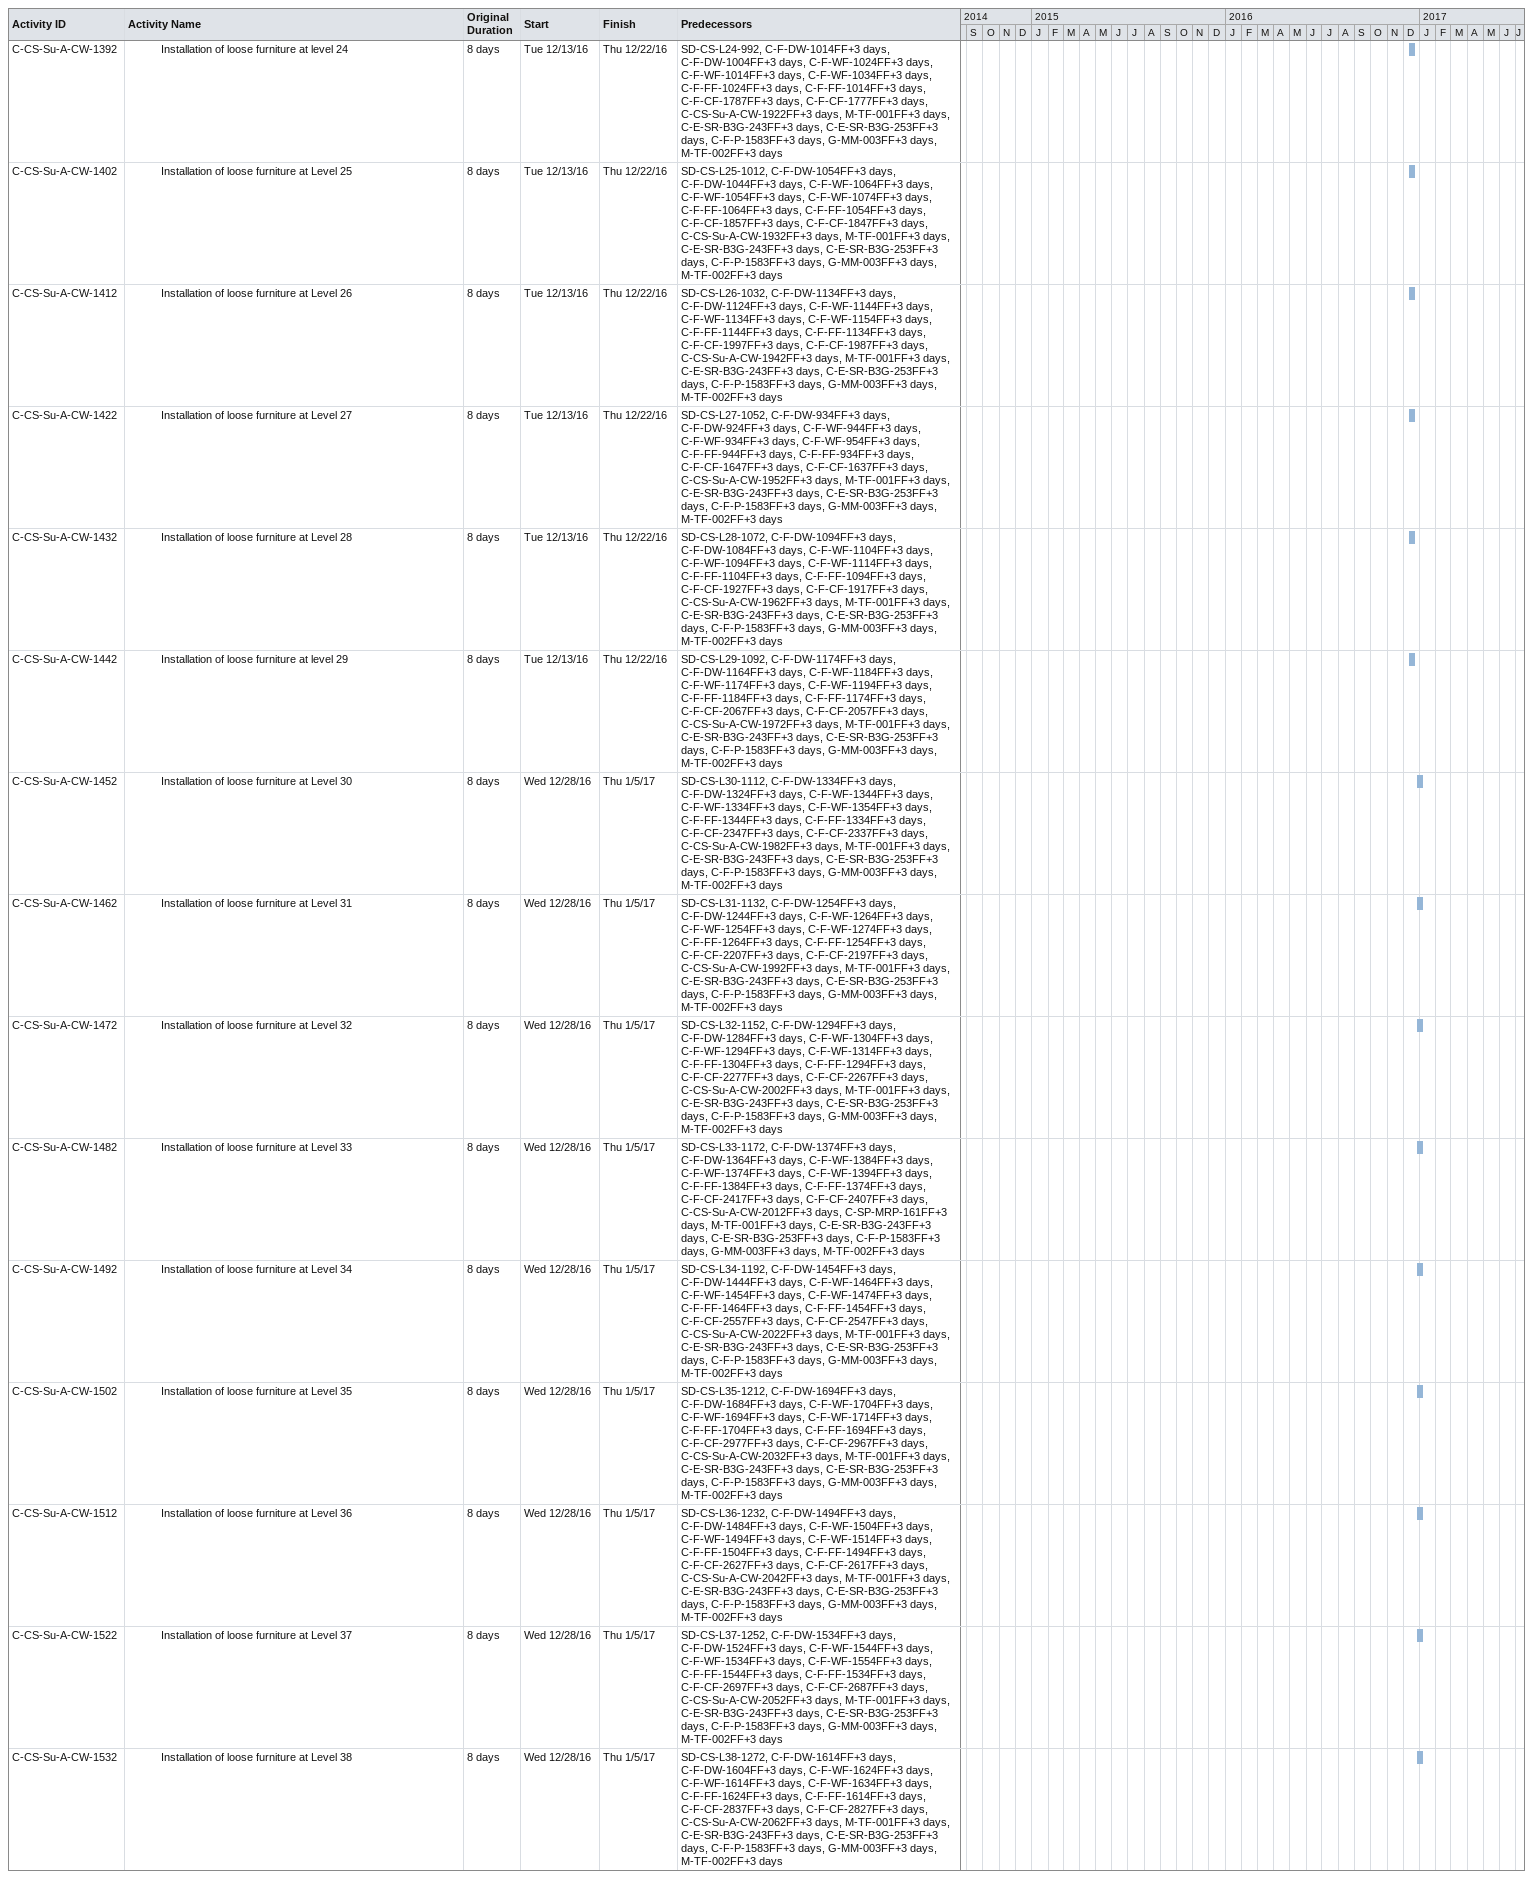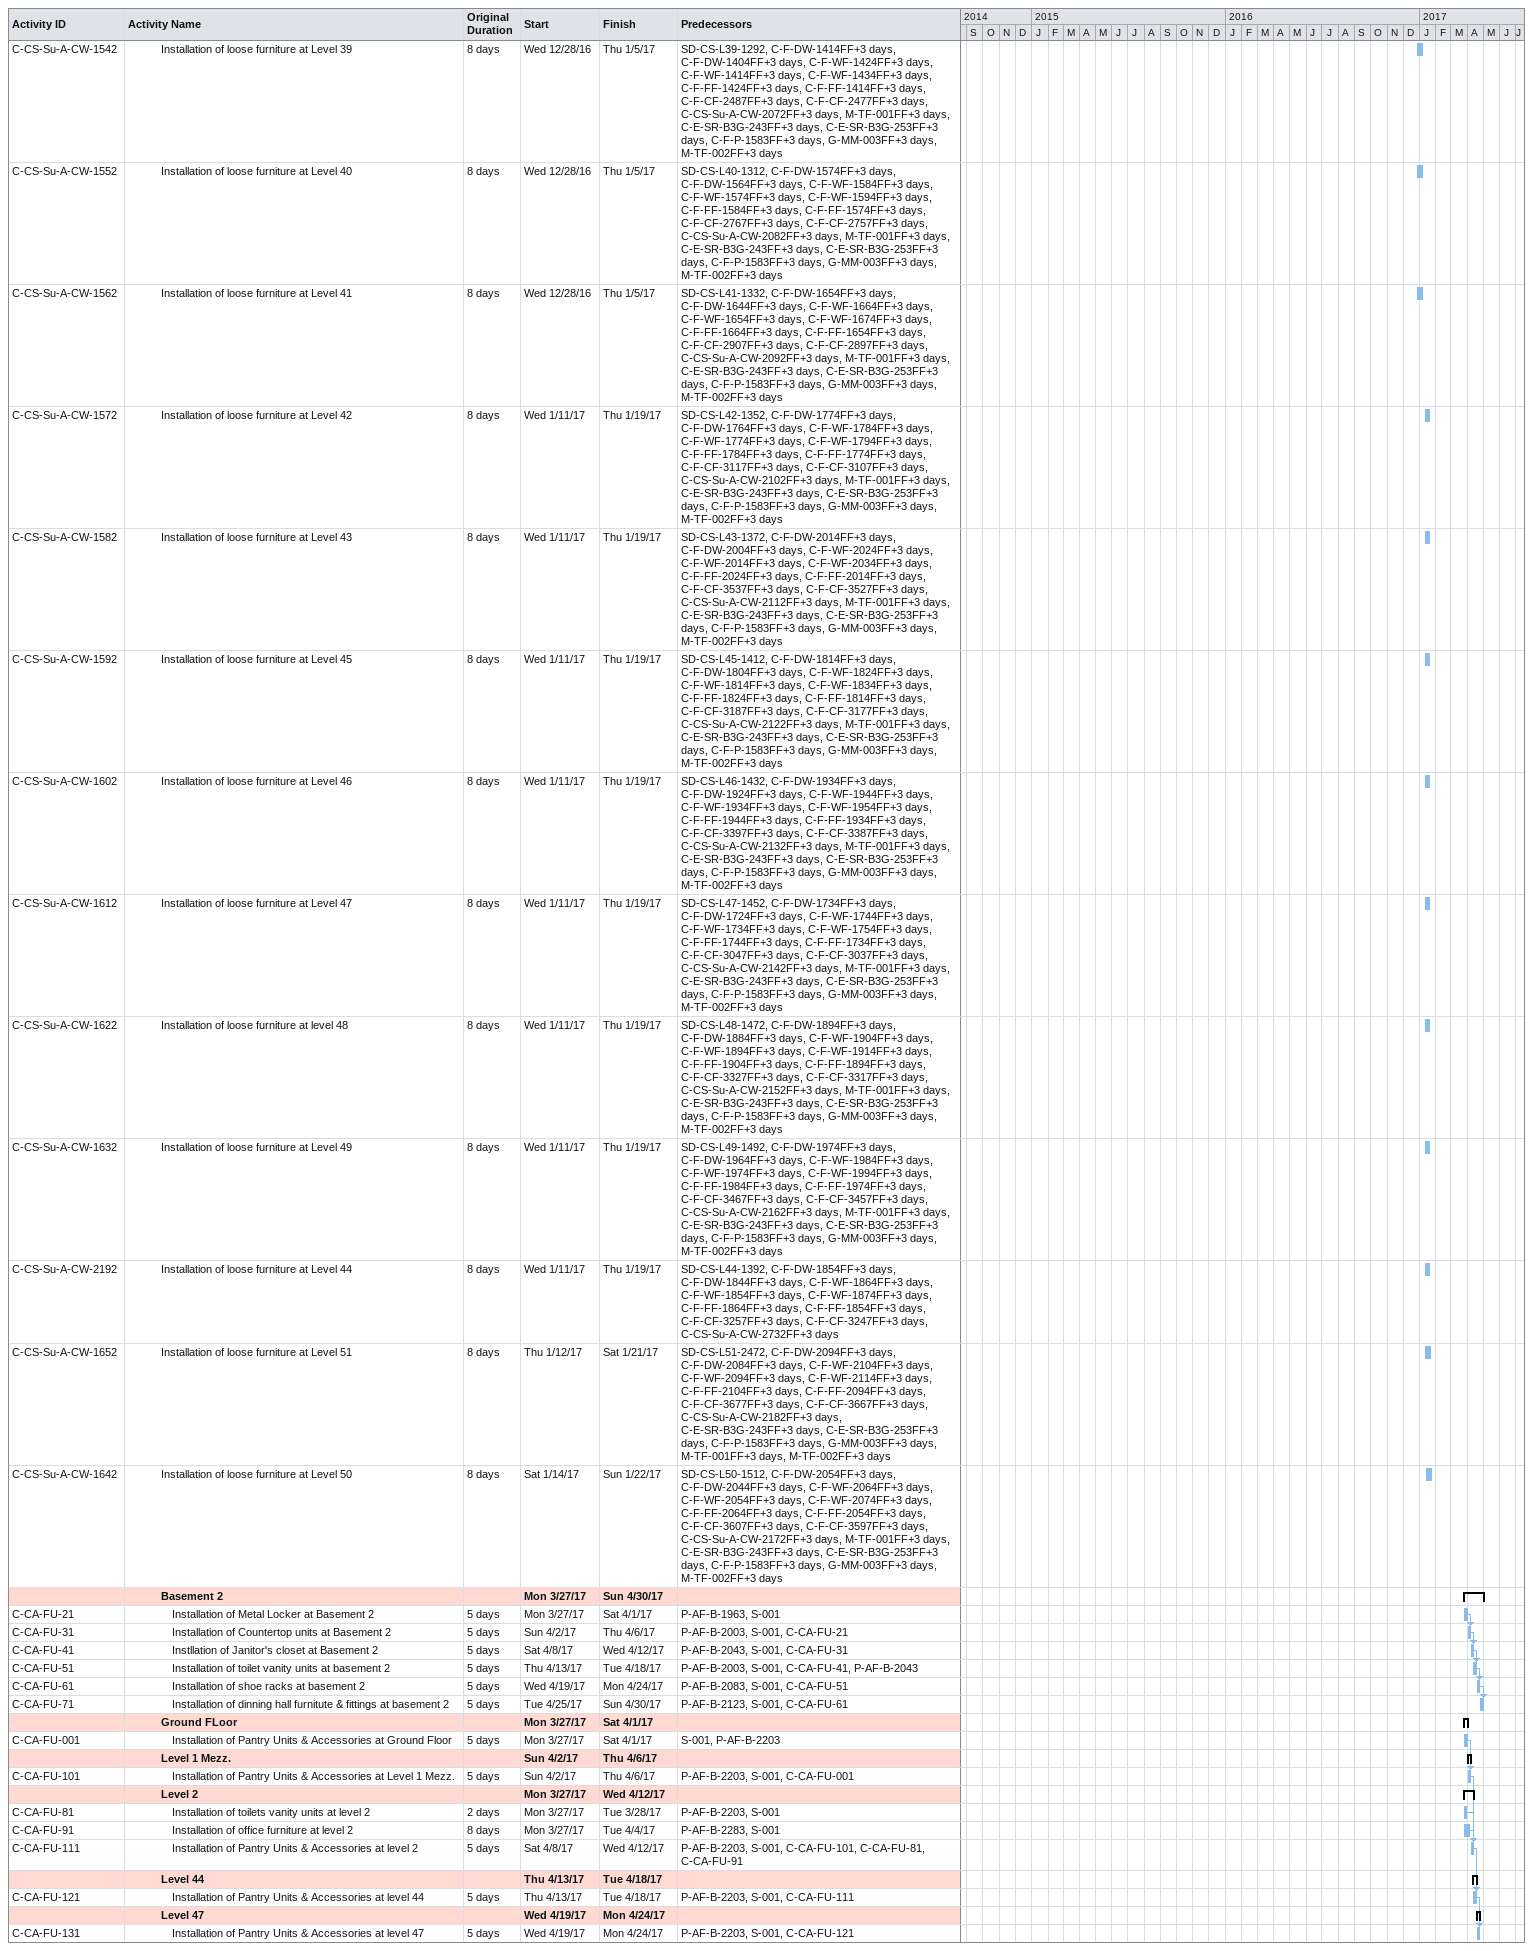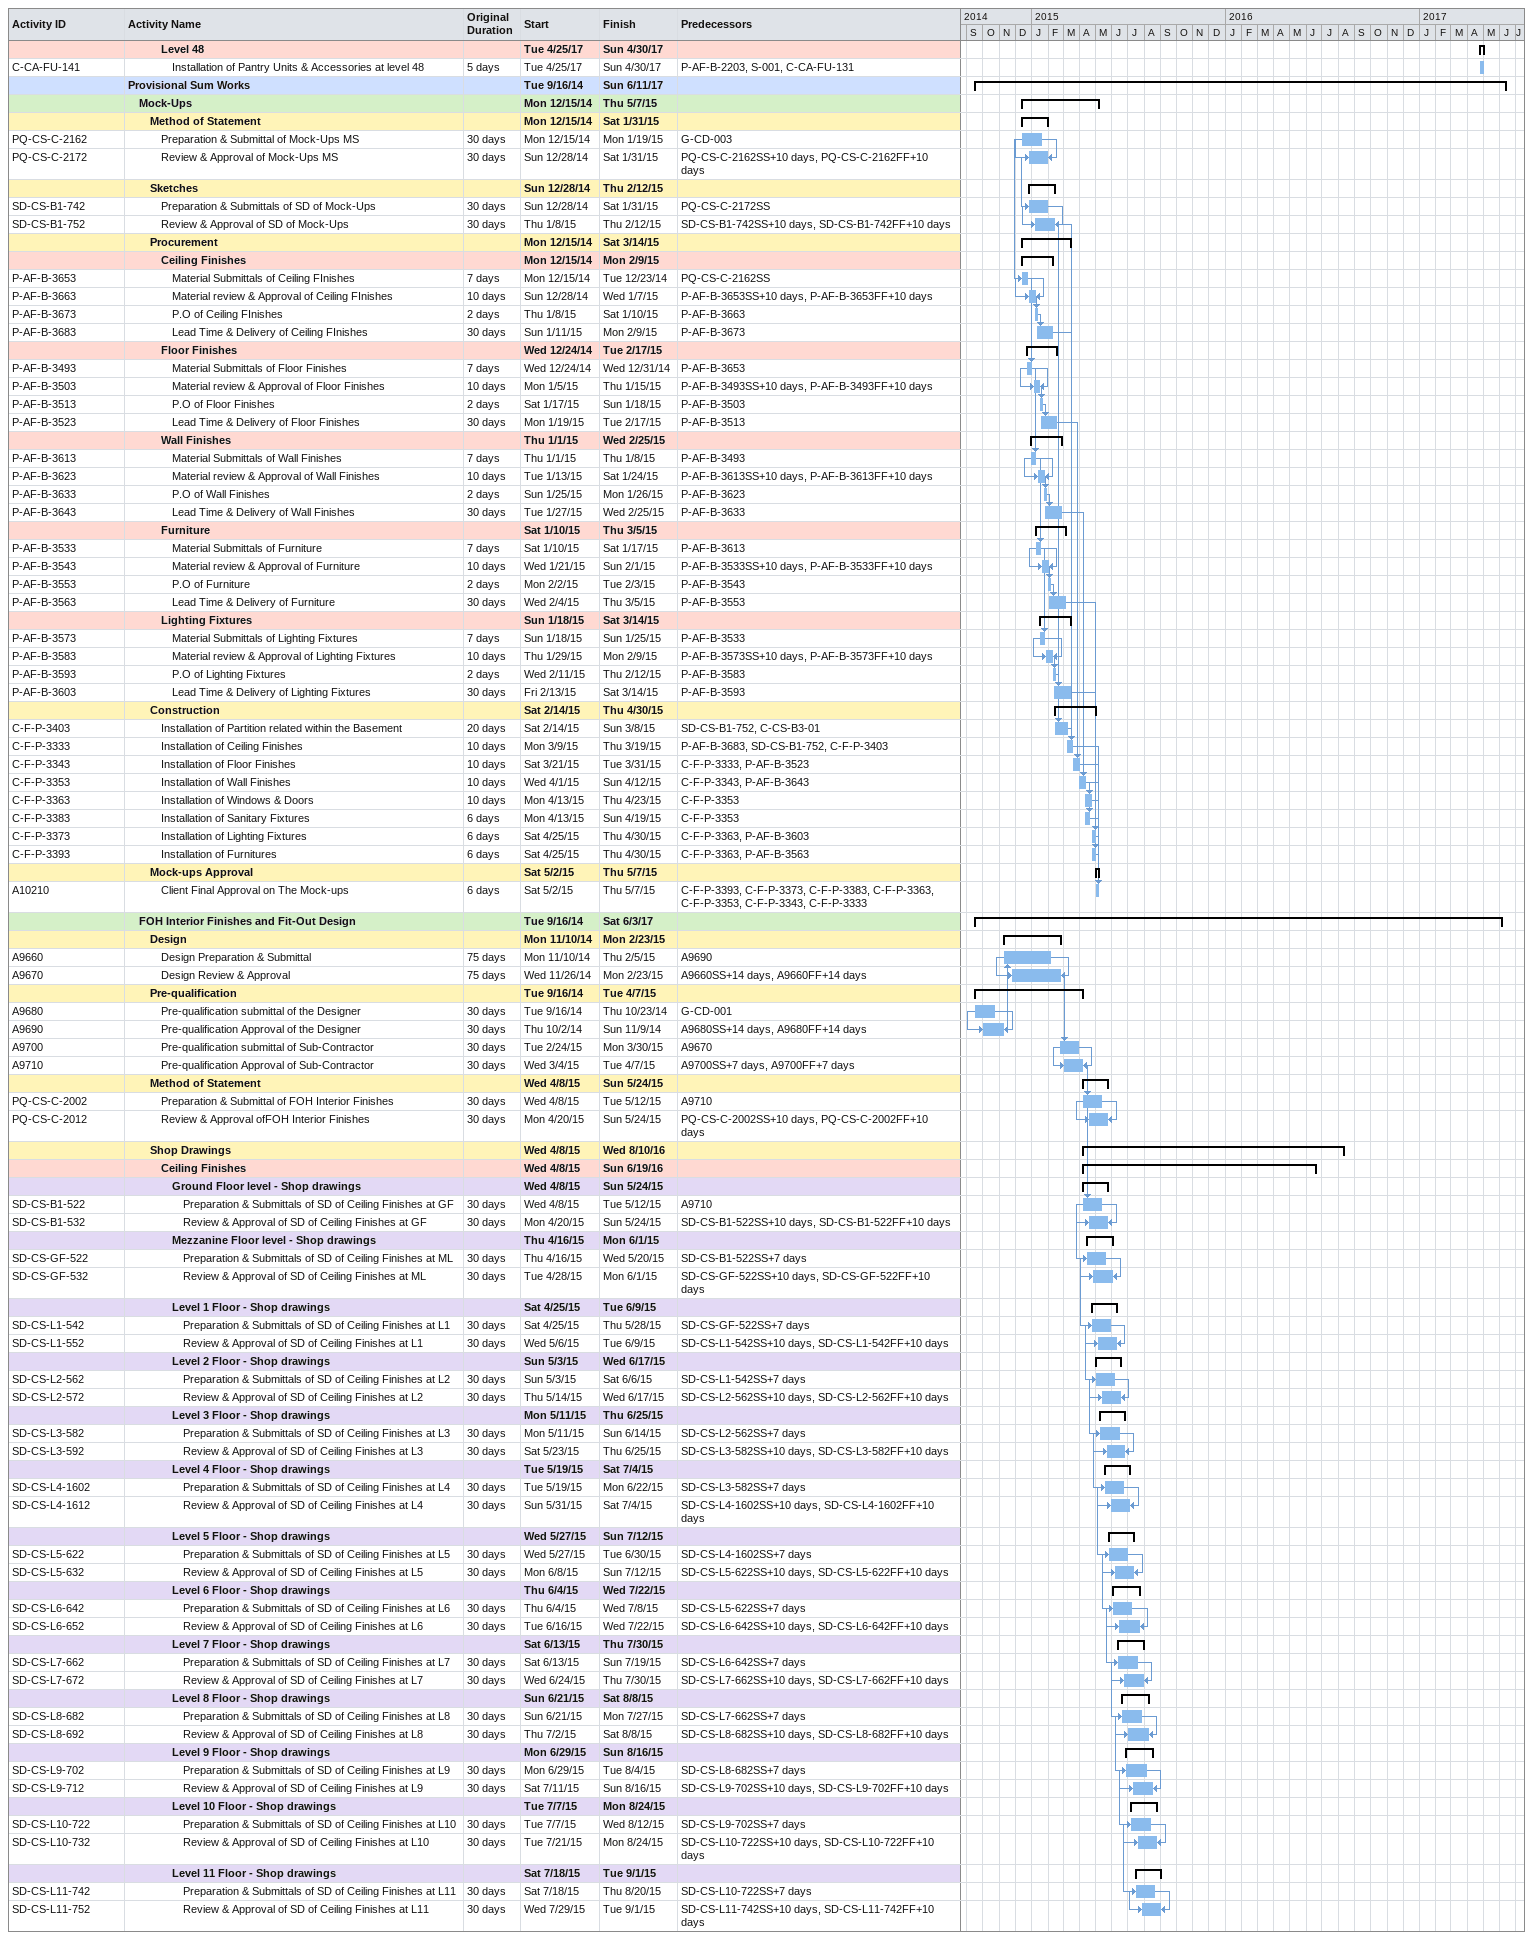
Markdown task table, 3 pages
| ID | Level | Task | Original duration | Start | Finish | Predecessors |
|---|---|---|---|---|---|---|
| C-CS-Su-A-CW-1392 | 4 | Installation of loose furniture at level 24 | 8d | 2016-12-13 | 2016-12-22 | SD-CS-L24-992, C-F-DW-1014FF+3d, C-F-DW-1004FF+3d, C-F-WF-1024FF+3d, C-F-WF-1014FF+3d, C-F-WF-1034FF+3d, C-F-FF-1024FF+3d, C-F-FF-1014FF+3d, C-F-CF-1787FF+3d, C-F-CF-1777FF+3d, C-CS-Su-A-CW-1922FF+3d, M-TF-001FF+3d, C-E-SR-B3G-243FF+3d, C-E-SR-B3G-253FF+3d, C-F-P-1583FF+3d, G-MM-003FF+3d, M-TF-002FF+3d |
| C-CS-Su-A-CW-1402 | 4 | Installation of loose furniture at Level 25 | 8d | 2016-12-13 | 2016-12-22 | SD-CS-L25-1012, C-F-DW-1054FF+3d, C-F-DW-1044FF+3d, C-F-WF-1064FF+3d, C-F-WF-1054FF+3d, C-F-WF-1074FF+3d, C-F-FF-1064FF+3d, C-F-FF-1054FF+3d, C-F-CF-1857FF+3d, C-F-CF-1847FF+3d, C-CS-Su-A-CW-1932FF+3d, M-TF-001FF+3d, C-E-SR-B3G-243FF+3d, C-E-SR-B3G-253FF+3d, C-F-P-1583FF+3d, G-MM-003FF+3d, M-TF-002FF+3d |
| C-CS-Su-A-CW-1412 | 4 | Installation of loose furniture at Level 26 | 8d | 2016-12-13 | 2016-12-22 | SD-CS-L26-1032, C-F-DW-1134FF+3d, C-F-DW-1124FF+3d, C-F-WF-1144FF+3d, C-F-WF-1134FF+3d, C-F-WF-1154FF+3d, C-F-FF-1144FF+3d, C-F-FF-1134FF+3d, C-F-CF-1997FF+3d, C-F-CF-1987FF+3d, C-CS-Su-A-CW-1942FF+3d, M-TF-001FF+3d, C-E-SR-B3G-243FF+3d, C-E-SR-B3G-253FF+3d, C-F-P-1583FF+3d, G-MM-003FF+3d, M-TF-002FF+3d |
| C-CS-Su-A-CW-1422 | 4 | Installation of loose furniture at Level 27 | 8d | 2016-12-13 | 2016-12-22 | SD-CS-L27-1052, C-F-DW-934FF+3d, C-F-DW-924FF+3d, C-F-WF-944FF+3d, C-F-WF-934FF+3d, C-F-WF-954FF+3d, C-F-FF-944FF+3d, C-F-FF-934FF+3d, C-F-CF-1647FF+3d, C-F-CF-1637FF+3d, C-CS-Su-A-CW-1952FF+3d, M-TF-001FF+3d, C-E-SR-B3G-243FF+3d, C-E-SR-B3G-253FF+3d, C-F-P-1583FF+3d, G-MM-003FF+3d, M-TF-002FF+3d |
| C-CS-Su-A-CW-1432 | 4 | Installation of loose furniture at Level 28 | 8d | 2016-12-13 | 2016-12-22 | SD-CS-L28-1072, C-F-DW-1094FF+3d, C-F-DW-1084FF+3d, C-F-WF-1104FF+3d, C-F-WF-1094FF+3d, C-F-WF-1114FF+3d, C-F-FF-1104FF+3d, C-F-FF-1094FF+3d, C-F-CF-1927FF+3d, C-F-CF-1917FF+3d, C-CS-Su-A-CW-1962FF+3d, M-TF-001FF+3d, C-E-SR-B3G-243FF+3d, C-E-SR-B3G-253FF+3d, C-F-P-1583FF+3d, G-MM-003FF+3d, M-TF-002FF+3d |
| C-CS-Su-A-CW-1442 | 4 | Installation of loose furniture at level 29 | 8d | 2016-12-13 | 2016-12-22 | SD-CS-L29-1092, C-F-DW-1174FF+3d, C-F-DW-1164FF+3d, C-F-WF-1184FF+3d, C-F-WF-1174FF+3d, C-F-WF-1194FF+3d, C-F-FF-1184FF+3d, C-F-FF-1174FF+3d, C-F-CF-2067FF+3d, C-F-CF-2057FF+3d, C-CS-Su-A-CW-1972FF+3d, M-TF-001FF+3d, C-E-SR-B3G-243FF+3d, C-E-SR-B3G-253FF+3d, C-F-P-1583FF+3d, G-MM-003FF+3d, M-TF-002FF+3d |
| C-CS-Su-A-CW-1452 | 4 | Installation of loose furniture at Level 30 | 8d | 2016-12-28 | 2017-01-05 | SD-CS-L30-1112, C-F-DW-1334FF+3d, C-F-DW-1324FF+3d, C-F-WF-1344FF+3d, C-F-WF-1334FF+3d, C-F-WF-1354FF+3d, C-F-FF-1344FF+3d, C-F-FF-1334FF+3d, C-F-CF-2347FF+3d, C-F-CF-2337FF+3d, C-CS-Su-A-CW-1982FF+3d, M-TF-001FF+3d, C-E-SR-B3G-243FF+3d, C-E-SR-B3G-253FF+3d, C-F-P-1583FF+3d, G-MM-003FF+3d, M-TF-002FF+3d |
| C-CS-Su-A-CW-1462 | 4 | Installation of loose furniture at Level 31 | 8d | 2016-12-28 | 2017-01-05 | SD-CS-L31-1132, C-F-DW-1254FF+3d, C-F-DW-1244FF+3d, C-F-WF-1264FF+3d, C-F-WF-1254FF+3d, C-F-WF-1274FF+3d, C-F-FF-1264FF+3d, C-F-FF-1254FF+3d, C-F-CF-2207FF+3d, C-F-CF-2197FF+3d, C-CS-Su-A-CW-1992FF+3d, M-TF-001FF+3d, C-E-SR-B3G-243FF+3d, C-E-SR-B3G-253FF+3d, C-F-P-1583FF+3d, G-MM-003FF+3d, M-TF-002FF+3d |
| C-CS-Su-A-CW-1472 | 4 | Installation of loose furniture at Level 32 | 8d | 2016-12-28 | 2017-01-05 | SD-CS-L32-1152, C-F-DW-1294FF+3d, C-F-DW-1284FF+3d, C-F-WF-1304FF+3d, C-F-WF-1294FF+3d, C-F-WF-1314FF+3d, C-F-FF-1304FF+3d, C-F-FF-1294FF+3d, C-F-CF-2277FF+3d, C-F-CF-2267FF+3d, C-CS-Su-A-CW-2002FF+3d, M-TF-001FF+3d, C-E-SR-B3G-243FF+3d, C-E-SR-B3G-253FF+3d, C-F-P-1583FF+3d, G-MM-003FF+3d, M-TF-002FF+3d |
| C-CS-Su-A-CW-1482 | 4 | Installation of loose furniture at Level 33 | 8d | 2016-12-28 | 2017-01-05 | SD-CS-L33-1172, C-F-DW-1374FF+3d, C-F-DW-1364FF+3d, C-F-WF-1384FF+3d, C-F-WF-1374FF+3d, C-F-WF-1394FF+3d, C-F-FF-1384FF+3d, C-F-FF-1374FF+3d, C-F-CF-2417FF+3d, C-F-CF-2407FF+3d, C-CS-Su-A-CW-2012FF+3d, C-SP-MRP-161FF+3d, M-TF-001FF+3d, C-E-SR-B3G-243FF+3d, C-E-SR-B3G-253FF+3d, C-F-P-1583FF+3d, G-MM-003FF+3d, M-TF-002FF+3d |
| C-CS-Su-A-CW-1492 | 4 | Installation of loose furniture at Level 34 | 8d | 2016-12-28 | 2017-01-05 | SD-CS-L34-1192, C-F-DW-1454FF+3d, C-F-DW-1444FF+3d, C-F-WF-1464FF+3d, C-F-WF-1454FF+3d, C-F-WF-1474FF+3d, C-F-FF-1464FF+3d, C-F-FF-1454FF+3d, C-F-CF-2557FF+3d, C-F-CF-2547FF+3d, C-CS-Su-A-CW-2022FF+3d, M-TF-001FF+3d, C-E-SR-B3G-243FF+3d, C-E-SR-B3G-253FF+3d, C-F-P-1583FF+3d, G-MM-003FF+3d, M-TF-002FF+3d |
| C-CS-Su-A-CW-1502 | 4 | Installation of loose furniture at Level 35 | 8d | 2016-12-28 | 2017-01-05 | SD-CS-L35-1212, C-F-DW-1694FF+3d, C-F-DW-1684FF+3d, C-F-WF-1704FF+3d, C-F-WF-1694FF+3d, C-F-WF-1714FF+3d, C-F-FF-1704FF+3d, C-F-FF-1694FF+3d, C-F-CF-2977FF+3d, C-F-CF-2967FF+3d, C-CS-Su-A-CW-2032FF+3d, M-TF-001FF+3d, C-E-SR-B3G-243FF+3d, C-E-SR-B3G-253FF+3d, C-F-P-1583FF+3d, G-MM-003FF+3d, M-TF-002FF+3d |
| C-CS-Su-A-CW-1512 | 4 | Installation of loose furniture at Level 36 | 8d | 2016-12-28 | 2017-01-05 | SD-CS-L36-1232, C-F-DW-1494FF+3d, C-F-DW-1484FF+3d, C-F-WF-1504FF+3d, C-F-WF-1494FF+3d, C-F-WF-1514FF+3d, C-F-FF-1504FF+3d, C-F-FF-1494FF+3d, C-F-CF-2627FF+3d, C-F-CF-2617FF+3d, C-CS-Su-A-CW-2042FF+3d, M-TF-001FF+3d, C-E-SR-B3G-243FF+3d, C-E-SR-B3G-253FF+3d, C-F-P-1583FF+3d, G-MM-003FF+3d, M-TF-002FF+3d |
| C-CS-Su-A-CW-1522 | 4 | Installation of loose furniture at Level 37 | 8d | 2016-12-28 | 2017-01-05 | SD-CS-L37-1252, C-F-DW-1534FF+3d, C-F-DW-1524FF+3d, C-F-WF-1544FF+3d, C-F-WF-1534FF+3d, C-F-WF-1554FF+3d, C-F-FF-1544FF+3d, C-F-FF-1534FF+3d, C-F-CF-2697FF+3d, C-F-CF-2687FF+3d, C-CS-Su-A-CW-2052FF+3d, M-TF-001FF+3d, C-E-SR-B3G-243FF+3d, C-E-SR-B3G-253FF+3d, C-F-P-1583FF+3d, G-MM-003FF+3d, M-TF-002FF+3d |
| C-CS-Su-A-CW-1532 | 4 | Installation of loose furniture at Level 38 | 8d | 2016-12-28 | 2017-01-05 | SD-CS-L38-1272, C-F-DW-1614FF+3d, C-F-DW-1604FF+3d, C-F-WF-1624FF+3d, C-F-WF-1614FF+3d, C-F-WF-1634FF+3d, C-F-FF-1624FF+3d, C-F-FF-1614FF+3d, C-F-CF-2837FF+3d, C-F-CF-2827FF+3d, C-CS-Su-A-CW-2062FF+3d, M-TF-001FF+3d, C-E-SR-B3G-243FF+3d, C-E-SR-B3G-253FF+3d, C-F-P-1583FF+3d, G-MM-003FF+3d, M-TF-002FF+3d |
| C-CS-Su-A-CW-1542 | 4 | Installation of loose furniture at Level 39 | 8d | 2016-12-28 | 2017-01-05 | SD-CS-L39-1292, C-F-DW-1414FF+3d, C-F-DW-1404FF+3d, C-F-WF-1424FF+3d, C-F-WF-1414FF+3d, C-F-WF-1434FF+3d, C-F-FF-1424FF+3d, C-F-FF-1414FF+3d, C-F-CF-2487FF+3d, C-F-CF-2477FF+3d, C-CS-Su-A-CW-2072FF+3d, M-TF-001FF+3d, C-E-SR-B3G-243FF+3d, C-E-SR-B3G-253FF+3d, C-F-P-1583FF+3d, G-MM-003FF+3d, M-TF-002FF+3d |
| C-CS-Su-A-CW-1552 | 4 | Installation of loose furniture at Level 40 | 8d | 2016-12-28 | 2017-01-05 | SD-CS-L40-1312, C-F-DW-1574FF+3d, C-F-DW-1564FF+3d, C-F-WF-1584FF+3d, C-F-WF-1574FF+3d, C-F-WF-1594FF+3d, C-F-FF-1584FF+3d, C-F-FF-1574FF+3d, C-F-CF-2767FF+3d, C-F-CF-2757FF+3d, C-CS-Su-A-CW-2082FF+3d, M-TF-001FF+3d, C-E-SR-B3G-243FF+3d, C-E-SR-B3G-253FF+3d, C-F-P-1583FF+3d, G-MM-003FF+3d, M-TF-002FF+3d |
| C-CS-Su-A-CW-1562 | 4 | Installation of loose furniture at Level 41 | 8d | 2016-12-28 | 2017-01-05 | SD-CS-L41-1332, C-F-DW-1654FF+3d, C-F-DW-1644FF+3d, C-F-WF-1664FF+3d, C-F-WF-1654FF+3d, C-F-WF-1674FF+3d, C-F-FF-1664FF+3d, C-F-FF-1654FF+3d, C-F-CF-2907FF+3d, C-F-CF-2897FF+3d, C-CS-Su-A-CW-2092FF+3d, M-TF-001FF+3d, C-E-SR-B3G-243FF+3d, C-E-SR-B3G-253FF+3d, C-F-P-1583FF+3d, G-MM-003FF+3d, M-TF-002FF+3d |
| C-CS-Su-A-CW-1572 | 4 | Installation of loose furniture at Level 42 | 8d | 2017-01-11 | 2017-01-19 | SD-CS-L42-1352, C-F-DW-1774FF+3d, C-F-DW-1764FF+3d, C-F-WF-1784FF+3d, C-F-WF-1774FF+3d, C-F-WF-1794FF+3d, C-F-FF-1784FF+3d, C-F-FF-1774FF+3d, C-F-CF-3117FF+3d, C-F-CF-3107FF+3d, C-CS-Su-A-CW-2102FF+3d, M-TF-001FF+3d, C-E-SR-B3G-243FF+3d, C-E-SR-B3G-253FF+3d, C-F-P-1583FF+3d, G-MM-003FF+3d, M-TF-002FF+3d |
| C-CS-Su-A-CW-1582 | 4 | Installation of loose furniture at Level 43 | 8d | 2017-01-11 | 2017-01-19 | SD-CS-L43-1372, C-F-DW-2014FF+3d, C-F-DW-2004FF+3d, C-F-WF-2024FF+3d, C-F-WF-2014FF+3d, C-F-WF-2034FF+3d, C-F-FF-2024FF+3d, C-F-FF-2014FF+3d, C-F-CF-3537FF+3d, C-F-CF-3527FF+3d, C-CS-Su-A-CW-2112FF+3d, M-TF-001FF+3d, C-E-SR-B3G-243FF+3d, C-E-SR-B3G-253FF+3d, C-F-P-1583FF+3d, G-MM-003FF+3d, M-TF-002FF+3d |
| C-CS-Su-A-CW-1592 | 4 | Installation of loose furniture at Level 45 | 8d | 2017-01-11 | 2017-01-19 | SD-CS-L45-1412, C-F-DW-1814FF+3d, C-F-DW-1804FF+3d, C-F-WF-1824FF+3d, C-F-WF-1814FF+3d, C-F-WF-1834FF+3d, C-F-FF-1824FF+3d, C-F-FF-1814FF+3d, C-F-CF-3187FF+3d, C-F-CF-3177FF+3d, C-CS-Su-A-CW-2122FF+3d, M-TF-001FF+3d, C-E-SR-B3G-243FF+3d, C-E-SR-B3G-253FF+3d, C-F-P-1583FF+3d, G-MM-003FF+3d, M-TF-002FF+3d |
| C-CS-Su-A-CW-1602 | 4 | Installation of loose furniture at Level 46 | 8d | 2017-01-11 | 2017-01-19 | SD-CS-L46-1432, C-F-DW-1934FF+3d, C-F-DW-1924FF+3d, C-F-WF-1944FF+3d, C-F-WF-1934FF+3d, C-F-WF-1954FF+3d, C-F-FF-1944FF+3d, C-F-FF-1934FF+3d, C-F-CF-3397FF+3d, C-F-CF-3387FF+3d, C-CS-Su-A-CW-2132FF+3d, M-TF-001FF+3d, C-E-SR-B3G-243FF+3d, C-E-SR-B3G-253FF+3d, C-F-P-1583FF+3d, G-MM-003FF+3d, M-TF-002FF+3d |
| C-CS-Su-A-CW-1612 | 4 | Installation of loose furniture at Level 47 | 8d | 2017-01-11 | 2017-01-19 | SD-CS-L47-1452, C-F-DW-1734FF+3d, C-F-DW-1724FF+3d, C-F-WF-1744FF+3d, C-F-WF-1734FF+3d, C-F-WF-1754FF+3d, C-F-FF-1744FF+3d, C-F-FF-1734FF+3d, C-F-CF-3047FF+3d, C-F-CF-3037FF+3d, C-CS-Su-A-CW-2142FF+3d, M-TF-001FF+3d, C-E-SR-B3G-243FF+3d, C-E-SR-B3G-253FF+3d, C-F-P-1583FF+3d, G-MM-003FF+3d, M-TF-002FF+3d |
| C-CS-Su-A-CW-1622 | 4 | Installation of loose furniture at level 48 | 8d | 2017-01-11 | 2017-01-19 | SD-CS-L48-1472, C-F-DW-1894FF+3d, C-F-DW-1884FF+3d, C-F-WF-1904FF+3d, C-F-WF-1894FF+3d, C-F-WF-1914FF+3d, C-F-FF-1904FF+3d, C-F-FF-1894FF+3d, C-F-CF-3327FF+3d, C-F-CF-3317FF+3d, C-CS-Su-A-CW-2152FF+3d, M-TF-001FF+3d, C-E-SR-B3G-243FF+3d, C-E-SR-B3G-253FF+3d, C-F-P-1583FF+3d, G-MM-003FF+3d, M-TF-002FF+3d |
| C-CS-Su-A-CW-1632 | 4 | Installation of loose furniture at Level 49 | 8d | 2017-01-11 | 2017-01-19 | SD-CS-L49-1492, C-F-DW-1974FF+3d, C-F-DW-1964FF+3d, C-F-WF-1984FF+3d, C-F-WF-1974FF+3d, C-F-WF-1994FF+3d, C-F-FF-1984FF+3d, C-F-FF-1974FF+3d, C-F-CF-3467FF+3d, C-F-CF-3457FF+3d, C-CS-Su-A-CW-2162FF+3d, M-TF-001FF+3d, C-E-SR-B3G-243FF+3d, C-E-SR-B3G-253FF+3d, C-F-P-1583FF+3d, G-MM-003FF+3d, M-TF-002FF+3d |
| C-CS-Su-A-CW-2192 | 4 | Installation of loose furniture at Level 44 | 8d | 2017-01-11 | 2017-01-19 | SD-CS-L44-1392, C-F-DW-1854FF+3d, C-F-DW-1844FF+3d, C-F-WF-1864FF+3d, C-F-WF-1854FF+3d, C-F-WF-1874FF+3d, C-F-FF-1864FF+3d, C-F-FF-1854FF+3d, C-F-CF-3257FF+3d, C-F-CF-3247FF+3d, C-CS-Su-A-CW-2732FF+3d |
| C-CS-Su-A-CW-1652 | 4 | Installation of loose furniture at Level 51 | 8d | 2017-01-12 | 2017-01-21 | SD-CS-L51-2472, C-F-DW-2094FF+3d, C-F-DW-2084FF+3d, C-F-WF-2104FF+3d, C-F-WF-2094FF+3d, C-F-WF-2114FF+3d, C-F-FF-2104FF+3d, C-F-FF-2094FF+3d, C-F-CF-3677FF+3d, C-F-CF-3667FF+3d, C-CS-Su-A-CW-2182FF+3d, C-E-SR-B3G-243FF+3d, C-E-SR-B3G-253FF+3d, C-F-P-1583FF+3d, G-MM-003FF+3d, M-TF-001FF+3d, M-TF-002FF+3d |
| C-CS-Su-A-CW-1642 | 4 | Installation of loose furniture at Level 50 | 8d | 2017-01-14 | 2017-01-22 | SD-CS-L50-1512, C-F-DW-2054FF+3d, C-F-DW-2044FF+3d, C-F-WF-2064FF+3d, C-F-WF-2054FF+3d, C-F-WF-2074FF+3d, C-F-FF-2064FF+3d, C-F-FF-2054FF+3d, C-F-CF-3607FF+3d, C-F-CF-3597FF+3d, C-CS-Su-A-CW-2172FF+3d, M-TF-001FF+3d, C-E-SR-B3G-243FF+3d, C-E-SR-B3G-253FF+3d, C-F-P-1583FF+3d, G-MM-003FF+3d, M-TF-002FF+3d |
|  | 4 | **Basement 2** |  | 2017-03-27 | 2017-04-30 |  |
| C-CA-FU-21 | 5 | Installation of Metal Locker at Basement 2 | 5d | 2017-03-27 | 2017-04-01 | P-AF-B-1963, S-001 |
| C-CA-FU-31 | 5 | Installation of Countertop units at Basement 2 | 5d | 2017-04-02 | 2017-04-06 | P-AF-B-2003, S-001, C-CA-FU-21 |
| C-CA-FU-41 | 5 | Instllation of Janitor's closet at Basement 2 | 5d | 2017-04-08 | 2017-04-12 | P-AF-B-2043, S-001, C-CA-FU-31 |
| C-CA-FU-51 | 5 | Installation of toilet vanity units at basement 2 | 5d | 2017-04-13 | 2017-04-18 | P-AF-B-2003, S-001, C-CA-FU-41, P-AF-B-2043 |
| C-CA-FU-61 | 5 | Installation of shoe racks at basement 2 | 5d | 2017-04-19 | 2017-04-24 | P-AF-B-2083, S-001, C-CA-FU-51 |
| C-CA-FU-71 | 5 | Installation of dinning hall furnitute & fittings at basement 2 | 5d | 2017-04-25 | 2017-04-30 | P-AF-B-2123, S-001, C-CA-FU-61 |
|  | 4 | **Ground FLoor** |  | 2017-03-27 | 2017-04-01 |  |
| C-CA-FU-001 | 5 | Installation of Pantry Units & Accessories at Ground Floor | 5d | 2017-03-27 | 2017-04-01 | S-001, P-AF-B-2203 |
|  | 4 | **Level 1 Mezz.** |  | 2017-04-02 | 2017-04-06 |  |
| C-CA-FU-101 | 5 | Installation of Pantry Units & Accessories at Level 1 Mezz. | 5d | 2017-04-02 | 2017-04-06 | P-AF-B-2203, S-001, C-CA-FU-001 |
|  | 4 | **Level 2** |  | 2017-03-27 | 2017-04-12 |  |
| C-CA-FU-81 | 5 | Installation of toilets vanity units at level 2 | 2d | 2017-03-27 | 2017-03-28 | P-AF-B-2203, S-001 |
| C-CA-FU-91 | 5 | Installation of office furniture at level 2 | 8d | 2017-03-27 | 2017-04-04 | P-AF-B-2283, S-001 |
| C-CA-FU-111 | 5 | Installation of Pantry Units & Accessories at level 2 | 5d | 2017-04-08 | 2017-04-12 | P-AF-B-2203, S-001, C-CA-FU-101, C-CA-FU-81, C-CA-FU-91 |
|  | 4 | **Level 44** |  | 2017-04-13 | 2017-04-18 |  |
| C-CA-FU-121 | 5 | Installation of Pantry Units & Accessories at level 44 | 5d | 2017-04-13 | 2017-04-18 | P-AF-B-2203, S-001, C-CA-FU-111 |
|  | 4 | **Level 47** |  | 2017-04-19 | 2017-04-24 |  |
| C-CA-FU-131 | 5 | Installation of Pantry Units & Accessories at level 47 | 5d | 2017-04-19 | 2017-04-24 | P-AF-B-2203, S-001, C-CA-FU-121 |
|  | 4 | **Level 48** |  | 2017-04-25 | 2017-04-30 |  |
| C-CA-FU-141 | 5 | Installation of Pantry Units & Accessories at level 48 | 5d | 2017-04-25 | 2017-04-30 | P-AF-B-2203, S-001, C-CA-FU-131 |
|  | 1 | **Provisional Sum Works** |  | 2014-09-16 | 2017-06-11 |  |
|  | 2 | **Mock-Ups** |  | 2014-12-15 | 2015-05-07 |  |
|  | 3 | **Method of Statement** |  | 2014-12-15 | 2015-01-31 |  |
| PQ-CS-C-2162 | 4 | Preparation & Submittal of Mock-Ups MS | 30d | 2014-12-15 | 2015-01-19 | G-CD-003 |
| PQ-CS-C-2172 | 4 | Review & Approval of Mock-Ups MS | 30d | 2014-12-28 | 2015-01-31 | PQ-CS-C-2162SS+10d, PQ-CS-C-2162FF+10d |
|  | 3 | **Sketches** |  | 2014-12-28 | 2015-02-12 |  |
| SD-CS-B1-742 | 4 | Preparation & Submittals of SD of Mock-Ups | 30d | 2014-12-28 | 2015-01-31 | PQ-CS-C-2172SS |
| SD-CS-B1-752 | 4 | Review & Approval of SD of Mock-Ups | 30d | 2015-01-08 | 2015-02-12 | SD-CS-B1-742SS+10d, SD-CS-B1-742FF+10d |
|  | 3 | **Procurement** |  | 2014-12-15 | 2015-03-14 |  |
|  | 4 | **Ceiling Finishes** |  | 2014-12-15 | 2015-02-09 |  |
| P-AF-B-3653 | 5 | Material Submittals of Ceiling FInishes | 7d | 2014-12-15 | 2014-12-23 | PQ-CS-C-2162SS |
| P-AF-B-3663 | 5 | Material review & Approval of Ceiling FInishes | 10d | 2014-12-28 | 2015-01-07 | P-AF-B-3653SS+10d, P-AF-B-3653FF+10d |
| P-AF-B-3673 | 5 | P.O of Ceiling FInishes | 2d | 2015-01-08 | 2015-01-10 | P-AF-B-3663 |
| P-AF-B-3683 | 5 | Lead Time & Delivery of Ceiling FInishes | 30d | 2015-01-11 | 2015-02-09 | P-AF-B-3673 |
|  | 4 | **Floor Finishes** |  | 2014-12-24 | 2015-02-17 |  |
| P-AF-B-3493 | 5 | Material Submittals of Floor Finishes | 7d | 2014-12-24 | 2014-12-31 | P-AF-B-3653 |
| P-AF-B-3503 | 5 | Material review & Approval of Floor Finishes | 10d | 2015-01-05 | 2015-01-15 | P-AF-B-3493SS+10d, P-AF-B-3493FF+10d |
| P-AF-B-3513 | 5 | P.O of Floor Finishes | 2d | 2015-01-17 | 2015-01-18 | P-AF-B-3503 |
| P-AF-B-3523 | 5 | Lead Time & Delivery of Floor Finishes | 30d | 2015-01-19 | 2015-02-17 | P-AF-B-3513 |
|  | 4 | **Wall Finishes** |  | 2015-01-01 | 2015-02-25 |  |
| P-AF-B-3613 | 5 | Material Submittals of Wall Finishes | 7d | 2015-01-01 | 2015-01-08 | P-AF-B-3493 |
| P-AF-B-3623 | 5 | Material review & Approval of Wall Finishes | 10d | 2015-01-13 | 2015-01-24 | P-AF-B-3613SS+10d, P-AF-B-3613FF+10d |
| P-AF-B-3633 | 5 | P.O of Wall Finishes | 2d | 2015-01-25 | 2015-01-26 | P-AF-B-3623 |
| P-AF-B-3643 | 5 | Lead Time & Delivery of Wall Finishes | 30d | 2015-01-27 | 2015-02-25 | P-AF-B-3633 |
|  | 4 | **Furniture** |  | 2015-01-10 | 2015-03-05 |  |
| P-AF-B-3533 | 5 | Material Submittals of Furniture | 7d | 2015-01-10 | 2015-01-17 | P-AF-B-3613 |
| P-AF-B-3543 | 5 | Material review & Approval of Furniture | 10d | 2015-01-21 | 2015-02-01 | P-AF-B-3533SS+10d, P-AF-B-3533FF+10d |
| P-AF-B-3553 | 5 | P.O of Furniture | 2d | 2015-02-02 | 2015-02-03 | P-AF-B-3543 |
| P-AF-B-3563 | 5 | Lead Time & Delivery of Furniture | 30d | 2015-02-04 | 2015-03-05 | P-AF-B-3553 |
|  | 4 | **Lighting Fixtures** |  | 2015-01-18 | 2015-03-14 |  |
| P-AF-B-3573 | 5 | Material Submittals of Lighting Fixtures | 7d | 2015-01-18 | 2015-01-25 | P-AF-B-3533 |
| P-AF-B-3583 | 5 | Material review & Approval of Lighting Fixtures | 10d | 2015-01-29 | 2015-02-09 | P-AF-B-3573SS+10d, P-AF-B-3573FF+10d |
| P-AF-B-3593 | 5 | P.O of Lighting Fixtures | 2d | 2015-02-11 | 2015-02-12 | P-AF-B-3583 |
| P-AF-B-3603 | 5 | Lead Time & Delivery of Lighting Fixtures | 30d | 2015-02-13 | 2015-03-14 | P-AF-B-3593 |
|  | 3 | **Construction** |  | 2015-02-14 | 2015-04-30 |  |
| C-F-P-3403 | 4 | Installation of Partition related within the Basement | 20d | 2015-02-14 | 2015-03-08 | SD-CS-B1-752, C-CS-B3-01 |
| C-F-P-3333 | 4 | Installation of Ceiling Finishes | 10d | 2015-03-09 | 2015-03-19 | P-AF-B-3683, SD-CS-B1-752, C-F-P-3403 |
| C-F-P-3343 | 4 | Installation of Floor Finishes | 10d | 2015-03-21 | 2015-03-31 | C-F-P-3333, P-AF-B-3523 |
| C-F-P-3353 | 4 | Installation of Wall Finishes | 10d | 2015-04-01 | 2015-04-12 | C-F-P-3343, P-AF-B-3643 |
| C-F-P-3363 | 4 | Installation of Windows & Doors | 10d | 2015-04-13 | 2015-04-23 | C-F-P-3353 |
| C-F-P-3383 | 4 | Installation of Sanitary Fixtures | 6d | 2015-04-13 | 2015-04-19 | C-F-P-3353 |
| C-F-P-3373 | 4 | Installation of Lighting Fixtures | 6d | 2015-04-25 | 2015-04-30 | C-F-P-3363, P-AF-B-3603 |
| C-F-P-3393 | 4 | Installation of Furnitures | 6d | 2015-04-25 | 2015-04-30 | C-F-P-3363, P-AF-B-3563 |
|  | 3 | **Mock-ups Approval** |  | 2015-05-02 | 2015-05-07 |  |
| A10210 | 4 | Client Final Approval on The Mock-ups | 6d | 2015-05-02 | 2015-05-07 | C-F-P-3393, C-F-P-3373, C-F-P-3383, C-F-P-3363, C-F-P-3353, C-F-P-3343, C-F-P-3333 |
|  | 2 | **FOH Interior Finishes and Fit-Out Design** |  | 2014-09-16 | 2017-06-03 |  |
|  | 3 | **Design** |  | 2014-11-10 | 2015-02-23 |  |
| A9660 | 4 | Design Preparation & Submittal | 75d | 2014-11-10 | 2015-02-05 | A9690 |
| A9670 | 4 | Design Review & Approval | 75d | 2014-11-26 | 2015-02-23 | A9660SS+14d, A9660FF+14d |
|  | 3 | **Pre-qualification** |  | 2014-09-16 | 2015-04-07 |  |
| A9680 | 4 | Pre-qualification submittal of the Designer | 30d | 2014-09-16 | 2014-10-23 | G-CD-001 |
| A9690 | 4 | Pre-qualification Approval of the Designer | 30d | 2014-10-02 | 2014-11-09 | A9680SS+14d, A9680FF+14d |
| A9700 | 4 | Pre-qualification submittal of Sub-Contractor | 30d | 2015-02-24 | 2015-03-30 | A9670 |
| A9710 | 4 | Pre-qualification Approval of Sub-Contractor | 30d | 2015-03-04 | 2015-04-07 | A9700SS+7d, A9700FF+7d |
|  | 3 | **Method of Statement** |  | 2015-04-08 | 2015-05-24 |  |
| PQ-CS-C-2002 | 4 | Preparation & Submittal of FOH Interior Finishes | 30d | 2015-04-08 | 2015-05-12 | A9710 |
| PQ-CS-C-2012 | 4 | Review & Approval ofFOH Interior Finishes | 30d | 2015-04-20 | 2015-05-24 | PQ-CS-C-2002SS+10d, PQ-CS-C-2002FF+10d |
|  | 3 | **Shop Drawings** |  | 2015-04-08 | 2016-08-10 |  |
|  | 4 | **Ceiling Finishes** |  | 2015-04-08 | 2016-06-19 |  |
|  | 5 | **Ground Floor level - Shop drawings** |  | 2015-04-08 | 2015-05-24 |  |
| SD-CS-B1-522 | 6 | Preparation & Submittals of SD of Ceiling Finishes at GF | 30d | 2015-04-08 | 2015-05-12 | A9710 |
| SD-CS-B1-532 | 6 | Review & Approval of SD of Ceiling Finishes at GF | 30d | 2015-04-20 | 2015-05-24 | SD-CS-B1-522SS+10d, SD-CS-B1-522FF+10d |
|  | 5 | **Mezzanine Floor level - Shop drawings** |  | 2015-04-16 | 2015-06-01 |  |
| SD-CS-GF-522 | 6 | Preparation & Submittals of SD of Ceiling Finishes at ML | 30d | 2015-04-16 | 2015-05-20 | SD-CS-B1-522SS+7d |
| SD-CS-GF-532 | 6 | Review & Approval of SD of Ceiling Finishes at ML | 30d | 2015-04-28 | 2015-06-01 | SD-CS-GF-522SS+10d, SD-CS-GF-522FF+10d |
|  | 5 | **Level 1 Floor - Shop drawings** |  | 2015-04-25 | 2015-06-09 |  |
| SD-CS-L1-542 | 6 | Preparation & Submittals of SD of Ceiling Finishes at L1 | 30d | 2015-04-25 | 2015-05-28 | SD-CS-GF-522SS+7d |
| SD-CS-L1-552 | 6 | Review & Approval of SD of Ceiling Finishes at L1 | 30d | 2015-05-06 | 2015-06-09 | SD-CS-L1-542SS+10d, SD-CS-L1-542FF+10d |
|  | 5 | **Level 2 Floor - Shop drawings** |  | 2015-05-03 | 2015-06-17 |  |
| SD-CS-L2-562 | 6 | Preparation & Submittals of SD of Ceiling Finishes at L2 | 30d | 2015-05-03 | 2015-06-06 | SD-CS-L1-542SS+7d |
| SD-CS-L2-572 | 6 | Review & Approval of SD of Ceiling Finishes at L2 | 30d | 2015-05-14 | 2015-06-17 | SD-CS-L2-562SS+10d, SD-CS-L2-562FF+10d |
|  | 5 | **Level 3 Floor - Shop drawings** |  | 2015-05-11 | 2015-06-25 |  |
| SD-CS-L3-582 | 6 | Preparation & Submittals of SD of Ceiling Finishes at L3 | 30d | 2015-05-11 | 2015-06-14 | SD-CS-L2-562SS+7d |
| SD-CS-L3-592 | 6 | Review & Approval of SD of Ceiling Finishes at L3 | 30d | 2015-05-23 | 2015-06-25 | SD-CS-L3-582SS+10d, SD-CS-L3-582FF+10d |
|  | 5 | **Level 4 Floor - Shop drawings** |  | 2015-05-19 | 2015-07-04 |  |
| SD-CS-L4-1602 | 6 | Preparation & Submittals of SD of Ceiling Finishes at L4 | 30d | 2015-05-19 | 2015-06-22 | SD-CS-L3-582SS+7d |
| SD-CS-L4-1612 | 6 | Review & Approval of SD of Ceiling Finishes at L4 | 30d | 2015-05-31 | 2015-07-04 | SD-CS-L4-1602SS+10d, SD-CS-L4-1602FF+10d |
|  | 5 | **Level 5 Floor - Shop drawings** |  | 2015-05-27 | 2015-07-12 |  |
| SD-CS-L5-622 | 6 | Preparation & Submittals of SD of Ceiling Finishes at L5 | 30d | 2015-05-27 | 2015-06-30 | SD-CS-L4-1602SS+7d |
| SD-CS-L5-632 | 6 | Review & Approval of SD of Ceiling Finishes at L5 | 30d | 2015-06-08 | 2015-07-12 | SD-CS-L5-622SS+10d, SD-CS-L5-622FF+10d |
|  | 5 | **Level 6 Floor - Shop drawings** |  | 2015-06-04 | 2015-07-22 |  |
| SD-CS-L6-642 | 6 | Preparation & Submittals of SD of Ceiling Finishes at L6 | 30d | 2015-06-04 | 2015-07-08 | SD-CS-L5-622SS+7d |
| SD-CS-L6-652 | 6 | Review & Approval of SD of Ceiling Finishes at L6 | 30d | 2015-06-16 | 2015-07-22 | SD-CS-L6-642SS+10d, SD-CS-L6-642FF+10d |
|  | 5 | **Level 7 Floor - Shop drawings** |  | 2015-06-13 | 2015-07-30 |  |
| SD-CS-L7-662 | 6 | Preparation & Submittals of SD of Ceiling Finishes at L7 | 30d | 2015-06-13 | 2015-07-19 | SD-CS-L6-642SS+7d |
| SD-CS-L7-672 | 6 | Review & Approval of SD of Ceiling Finishes at L7 | 30d | 2015-06-24 | 2015-07-30 | SD-CS-L7-662SS+10d, SD-CS-L7-662FF+10d |
|  | 5 | **Level 8 Floor - Shop drawings** |  | 2015-06-21 | 2015-08-08 |  |
| SD-CS-L8-682 | 6 | Preparation & Submittals of SD of Ceiling Finishes at L8 | 30d | 2015-06-21 | 2015-07-27 | SD-CS-L7-662SS+7d |
| SD-CS-L8-692 | 6 | Review & Approval of SD of Ceiling Finishes at L8 | 30d | 2015-07-02 | 2015-08-08 | SD-CS-L8-682SS+10d, SD-CS-L8-682FF+10d |
|  | 5 | **Level 9 Floor - Shop drawings** |  | 2015-06-29 | 2015-08-16 |  |
| SD-CS-L9-702 | 6 | Preparation & Submittals of SD of Ceiling Finishes at L9 | 30d | 2015-06-29 | 2015-08-04 | SD-CS-L8-682SS+7d |
| SD-CS-L9-712 | 6 | Review & Approval of SD of Ceiling Finishes at L9 | 30d | 2015-07-11 | 2015-08-16 | SD-CS-L9-702SS+10d, SD-CS-L9-702FF+10d |
|  | 5 | **Level 10 Floor - Shop drawings** |  | 2015-07-07 | 2015-08-24 |  |
| SD-CS-L10-722 | 6 | Preparation & Submittals of SD of Ceiling Finishes at L10 | 30d | 2015-07-07 | 2015-08-12 | SD-CS-L9-702SS+7d |
| SD-CS-L10-732 | 6 | Review & Approval of SD of Ceiling Finishes at L10 | 30d | 2015-07-21 | 2015-08-24 | SD-CS-L10-722SS+10d, SD-CS-L10-722FF+10d |
|  | 5 | **Level 11 Floor - Shop drawings** |  | 2015-07-18 | 2015-09-01 |  |
| SD-CS-L11-742 | 6 | Preparation & Submittals of SD of Ceiling Finishes at L11 | 30d | 2015-07-18 | 2015-08-20 | SD-CS-L10-722SS+7d |
| SD-CS-L11-752 | 6 | Review & Approval of SD of Ceiling Finishes at L11 | 30d | 2015-07-29 | 2015-09-01 | SD-CS-L11-742SS+10d, SD-CS-L11-742FF+10d |
